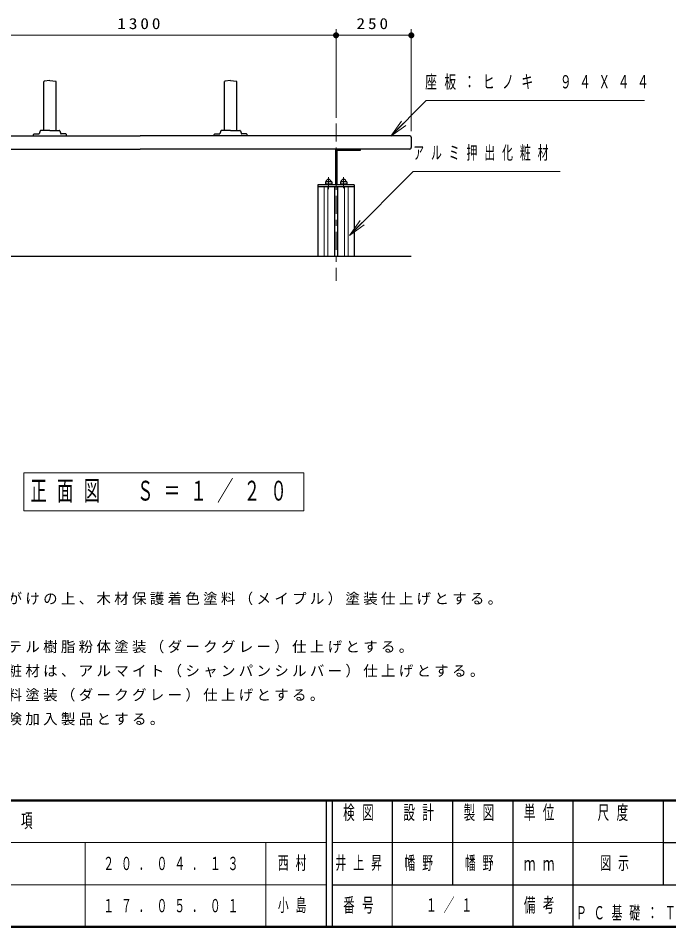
# Model space of a CAD drawing. Units: millimetres on the paper, scale 1:20. Extents: x -365 to 9, y -38 to 257.
# Drawn here: x -289.6 to -181.6, y 0 to 150.9 of the extents above; entities that cross this region are included whole.
import ezdxf

# ---------------------------------------------------------------- set-up
doc = ezdxf.new("R2010")
doc.units = ezdxf.units.MM
doc.linetypes.add('USER2', pattern=[6, 3, -1, 1, -1])
doc.layers.add('LY_1', color=7, linetype='Continuous', lineweight=25)
doc.layers.add('LY_2', color=7, linetype='Continuous', lineweight=13)
doc.styles.add('ＭＳ ゴシック', font='')
doc.styles.get('ＭＳ ゴシック').set_extended_font_data('MS Gothic')

# ---------------------------------------------------------------- blocks, each defined once
blk = doc.blocks.new('filled_dot')
at = {"color": 0, "linetype": 'Continuous', "lineweight": -2, "const_width": 1.25}
blk.add_lwpolyline([(-0.625, 0, 1), (0.625, 0, 1)], format="xyb", close=True, dxfattribs=at)

msp = doc.modelspace()

# ---------------------------------------------------------------- linework, layer by layer
at = {"layer": 'LY_1', "lineweight": 13}
for p, q in [((-301.836, 148.041), (-236.836, 148.041)), ((-236.836, 134.353), (-236.836, 149.041)), ((-236.836, 148.041), (-224.336, 148.041)), ((-224.336, 132.103), (-224.336, 149.041)), ((-227.751, 131.318), (-225.984, 133.792)), ((-227.751, 131.318), (-225.63, 133.439)), ((-225.276, 133.085), (-227.751, 131.318)), ((-238.836, 122.903), (-238.836, 111.353)), ((-238.221, 122.903), (-238.221, 111.353)), ((-235.451, 122.903), (-235.451, 111.353)), ((-234.836, 122.903), (-234.836, 111.353)), ((-234.617, 114.814), (-232.849, 117.289)), ((-234.617, 114.814), (-232.495, 116.935)), ((-232.142, 116.582), (-234.617, 114.814)), ((-242.187, 75.379), (-288.687, 75.379)), ((-288.687, 75.379), (-288.687, 69.079)), ((-242.187, 69.079), (-242.187, 75.379)), ((-288.687, 69.079), (-242.187, 69.079))]:
    msp.add_line(p, q, dxfattribs=at)
at = {"layer": 'LY_1'}
for p, q in [((-285.336, 132.228), (-285.336, 140.348)), ((-284.336, 140.541), (-285.293, 140.397)), ((-284.336, 140.541), (-283.379, 140.397)), ((-283.336, 132.228), (-283.336, 140.348)), ((-255.336, 132.228), (-255.336, 140.348)), ((-254.336, 140.541), (-255.293, 140.397)), ((-254.336, 140.541), (-253.379, 140.397)), ((-253.336, 132.228), (-253.336, 140.348)), ((-314.086, 131.353), (-269.336, 131.353)), ((-287.086, 131.353), (-287.075, 131.558)), ((-287.086, 131.353), (-281.586, 131.353)), ((-286.975, 131.653), (-286.202, 131.653)), ((-285.974, 132.164), (-286.155, 131.685)), ((-284.336, 132.228), (-285.88, 132.228)), ((-284.336, 132.228), (-282.792, 132.228)), ((-282.698, 132.164), (-282.517, 131.685)), ((-281.697, 131.653), (-282.47, 131.653)), ((-281.586, 131.353), (-281.597, 131.558)), ((-224.586, 131.353), (-269.336, 131.353)), ((-257.086, 131.353), (-257.075, 131.558)), ((-251.586, 131.353), (-257.086, 131.353)), ((-256.975, 131.653), (-256.202, 131.653)), ((-255.974, 132.164), (-256.155, 131.685)), ((-254.336, 132.228), (-255.88, 132.228)), ((-254.336, 132.228), (-252.792, 132.228)), ((-252.698, 132.164), (-252.517, 131.685)), ((-251.697, 131.653), (-252.47, 131.653)), ((-251.586, 131.353), (-251.597, 131.558)), ((-224.336, 131.103), (-224.336, 129.403)), ((-314.086, 129.153), (-269.336, 129.153)), ((-224.586, 129.153), (-269.336, 129.153)), ((-236.949, 128.928), (-236.949, 123.203)), ((-232.836, 128.928), (-236.724, 128.928)), ((-236.724, 128.928), (-236.724, 123.203)), ((-232.836, 129.153), (-232.836, 128.928)), ((-239.836, 123.203), (-239.836, 111.353)), ((-233.836, 123.203), (-239.836, 123.203)), ((-233.836, 122.903), (-239.836, 122.903)), ((-237.561, 123.703), (-238.611, 123.703)), ((-238.611, 123.703), (-238.611, 123.203)), ((-237.561, 123.303), (-238.611, 123.303)), ((-237.561, 123.703), (-237.561, 123.203)), ((-237.086, 122.903), (-237.086, 111.353)), ((-236.586, 122.903), (-236.586, 111.353)), ((-236.111, 123.703), (-236.111, 123.203)), ((-235.061, 123.703), (-236.111, 123.703)), ((-235.061, 123.303), (-236.111, 123.303)), ((-235.061, 123.703), (-235.061, 123.203)), ((-233.836, 123.203), (-233.836, 111.353)), ((-298.836, 111.353), (-224.336, 111.353))]:
    msp.add_line(p, q, dxfattribs=at)
at = {"layer": 'LY_1', "linetype": 'USER2', "lineweight": 13}
for p, q in [((-236.836, 133.403), (-236.836, 107.278)), ((-238.086, 124.479), (-238.086, 122.501)), ((-235.586, 124.479), (-235.586, 122.64))]:
    msp.add_line(p, q, dxfattribs=at)
at = {"layer": 'LY_1', "lineweight": 13}
for points in [[(-227.751, 131.318), (-221.864, 137.205), (-185.595, 137.205)], [(-234.617, 114.814), (-224.01, 125.421), (-199.602, 125.421)]]:
    msp.add_lwpolyline(points, dxfattribs=at)
at = {"layer": 'LY_1'}
for centre, radius, start, end in [((-285.286, 140.348), 0.05, 98.53077, 180), ((-283.386, 140.348), 0.05, 0, 81.46923), ((-255.286, 140.348), 0.05, 98.53077, 180), ((-253.386, 140.348), 0.05, 0, 81.46923), ((-286.975, 131.553), 0.1, 90, 177), ((-286.202, 131.703), 0.05, 270, 339.20314), ((-285.88, 132.128), 0.1, 90, 159.20314), ((-282.792, 132.128), 0.1, 20.79686, 90), ((-282.47, 131.703), 0.05, 200.79686, 270), ((-281.697, 131.553), 0.1, 3, 90), ((-256.975, 131.553), 0.1, 90, 177), ((-256.202, 131.703), 0.05, 270, 339.20314), ((-255.88, 132.128), 0.1, 90, 159.20314), ((-252.792, 132.128), 0.1, 20.79686, 90), ((-252.47, 131.703), 0.05, 200.79686, 270), ((-251.697, 131.553), 0.1, 3, 90), ((-224.586, 131.103), 0.25, 0, 89.99998), ((-236.724, 128.928), 0.225, 90, 180), ((-224.586, 129.403), 0.25, 270, 0.00001), ((-238.086, 123.703), 0.425, 360, 180), ((-235.586, 123.703), 0.425, 360, 180)]:
    msp.add_arc(centre, radius, start, end, dxfattribs=at)
at = {"layer": 'LY_2', "lineweight": 50}
for p, q in [((-365, 21), (0, 21)), ((-365, 0), (0, 0))]:
    msp.add_line(p, q, dxfattribs=at)
at = {"layer": 'LY_2', "color": 211, "lineweight": 25}
for p, q in [((-238.5, 21), (-238.5, 0)), ((-237.5, 21), (-237.5, 0)), ((-227.5, 21), (-227.5, 7)), ((-217.5, 21), (-217.5, 7)), ((-207.5, 21), (-207.5, 0)), ((-197.5, 21), (-197.5, 7)), ((-182.5, 21), (-182.5, 7)), ((-182.5, 14), (-70, 14)), ((-237.5, 7), (0, 7))]:
    msp.add_line(p, q, dxfattribs=at)
at = {"layer": 'LY_2'}
for p, q in [((-365, 14), (-238.5, 14)), ((-278.5, 14), (-278.5, 0)), ((-248.5, 14), (-248.5, 0)), ((-237.5, 14), (-182.5, 14)), ((-365, 7), (-238.5, 7)), ((-227.5, 7), (-227.5, 0))]:
    msp.add_line(p, q, dxfattribs=at)
at = {"layer": 'LY_2', "lineweight": 25}
msp.add_line((-197.5, 7), (-197.5, 0), dxfattribs=at)

# ---------------------------------------------------------------- block references
at = {"layer": 'LY_1', "lineweight": 13, "xscale": 0.4, "yscale": 0.4, "rotation": 180}
for p in [(-236.836, 148.041), (-224.336, 148.041)]:
    msp.add_blockref('filled_dot', p, dxfattribs=at)

# ---------------------------------------------------------------- texts
at = {"layer": 'LY_1', "style": 'ＭＳ ゴシック'}
for s, insert, char_height, attachment_point in [('\\T1.33;\\W1.15;250', (-230.586, 149.041), 1.833, 8), ('\\T1.33;\\W1.15;1300', (-269.336, 149.041), 1.833, 8), ('\\T1.64;\\W0.65;座板：ヒノキ\u3000９４Ｘ４４', (-222.043, 140.205), 2.199, 4), ('\\T1.64;\\W0.6;アルミ押出化粧材', (-224.019, 128.421), 2.199, 4), ('\\T1.64;\\W0.6;正面図\u3000Ｓ＝１／２０', (-265.437, 72.229), 3.299, 5), ('\\T1.23;木材は、ヒノキ（一等材）とし、カンナ・ペーパーがけの上、木材保護着色塗料（メイプル）塗装仕上げとする。', (-359.294, 53.405), 1.76, 7), ('\\T1.23;座フレームは、電気亜鉛メッキ処理の上、ポリエステル樹脂粉体塗装（ダークグレー）仕上げとする。', (-359.294, 45.405), 1.76, 7), ('\\T1.23;脚は、溶融亜鉛メッキ処理とする。\u3000アルミ押出化粧材は、アルマイト（シャンパンシルバー）仕上げとする。', (-359.294, 41.405), 1.76, 7), ('\\T1.23;アルミ合金鋳物は、ＡＣ３Ａとし、ウレタン樹脂塗料塗装（ダークグレー）仕上げとする。', (-359.294, 37.405), 1.76, 7), ('\\T1.23;本製品は、（一社）日本公園施設業協会賠償責任保険加入製品とする。', (-359.294, 33.405), 1.76, 7), ('\\T1.64;\\W0.6;２０．０４．１３', (-275.5, 10.5), 2.199, 4), ('\\T1.64;\\W0.6;西村', (-246.5, 10.5), 2.199, 4), ('\\T1.64;\\W0.6;井上昇', (-232.5, 10.5), 2.199, 5), ('\\T1.64;\\W0.6;幡野', (-225.5, 10.5), 2.199, 4), ('\\T1.64;\\W0.6;幡野', (-212.5, 10.5), 2.199, 5), ('\\T1.64;\\W0.6;図示', (-190, 10.5), 2.199, 5), ('\\T1.64;\\W0.6;１７．０５．０１', (-275.5, 3.5), 2.199, 4), ('\\T1.64;\\W0.6;小島', (-246.5, 3.5), 2.199, 4), ('\\T1.64;\\W0.6;１／１', (-217.5, 3.5), 2.199, 5), ('\\T1.64;\\W0.6;ＰＣ基礎：Ｔ１０－ＶＦ', (-197, 1), 2.199, 7)]:
    msp.add_mtext(s, dxfattribs=dict(at, insert=insert, char_height=char_height, attachment_point=attachment_point))
at = {"layer": 'LY_2', "color": 4, "char_height": 2.346, "style": 'ＭＳ ゴシック'}
for s, insert, attachment_point in [('\\T1.64;\\W0.6;検図', (-232.5, 20.167), 2), ('\\T1.64;\\W0.6;設計', (-222.5, 20.167), 2), ('\\T1.64;\\W0.6;製図', (-212.5, 20.167), 2), ('\\T1.64;\\W0.6;単位', (-202.5, 20.167), 2), ('\\T1.64;\\W0.6;尺度', (-190.25, 20.167), 2), ('\\T1.64;\\W0.6;改\u3000\u3000訂\u3000\u3000事\u3000\u3000項', (-301.75, 17.5), 5), ('\\T1.64;\\W0.6;ｍｍ', (-202.5, 10.5), 5), ('\\T1.64;\\W0.6;番号', (-232.5, 3.5), 5), ('\\T1.64;\\W0.6;備考', (-202.5, 3.5), 5)]:
    msp.add_mtext(s, dxfattribs=dict(at, insert=insert, attachment_point=attachment_point))

doc.saveas('drawing.dxf')
